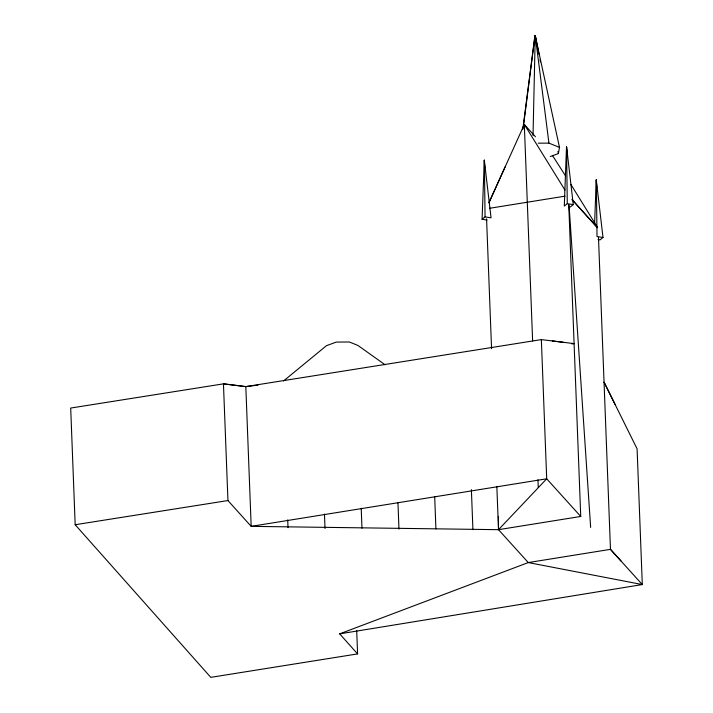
<?xml version="1.0" encoding="UTF-8"?>
<svg xmlns="http://www.w3.org/2000/svg" width="713" height="713" viewBox="0 0 713 713"><rect width="100%" height="100%" fill="white"/><g stroke="black" fill="none" stroke-linecap="round" stroke-linejoin="round"><path stroke-width="1.07" d="M533.03 135.452L535.24 35.65L559.5 147.404L558.395 153.562L550.293 156.521M482.077 219.274L484.305 160.202L491.052 217.83L485.054 216.895L482.077 219.274L487.068 220.059M566.505 147.003L564.295 206.057L567.281 203.668L573.27 204.613L566.594 146.994M594.597 223.632L596.264 179.872L603.002 237.5L600.025 239.889L598.02 239.577M534.875 40.249L535.071 35.65M538.966 54.295L535.338 35.695M523.235 127.894L534.955 35.695M522.763 129.543L534.946 35.757M505.25 166.637L488.913 202.804L524.313 124.445L535.472 136.771M283.569 380.956L326.465 345.68L336.331 342.08L349.379 341.99L357.971 345.475L385.109 364.78M570.293 207.002L573.27 204.613M257.954 385.127L245.816 386.606L223.454 383.852L70.694 408.059L75.177 524.732L210.781 677.35L357.596 653.91L339.673 633.857L528.271 562.566L610.471 549.349L621.085 561.086M339.673 633.857L642.306 584.562L637.092 448.834L604.045 382.141L615.061 404.369M489.475 208.303L565.124 196.137M568.751 204.497L580.739 516.462L498.512 529.679L251.181 526.354L227.946 500.553L223.454 383.852L245.816 386.606L541.354 339.602L574.099 343.604L571.906 343.951M75.177 524.732L227.946 500.553M538.226 143.188L548.939 143.117L559.5 147.404M603.002 237.5L597.013 236.564L596.326 179.881M552.272 340.939L563.19 342.267M485.054 216.895L484.368 160.211M484.279 160.229L484.813 168.01M596.237 179.899L596.772 187.679M552.584 155.684L565.667 176.04M580.739 516.462L546.702 478.797L541.354 339.602M570.89 184.462L596.977 226.574M564.928 189.997L524.313 124.445L532.629 340.966M540.035 59.749L540.463 61.933M557.967 151.379L558.395 153.562M535.24 35.65L548.939 143.117M535.205 35.802L535.41 38.003M569.081 205.602L590.649 527.424M566.559 147.012L566.906 152.573M598.483 237.331L610.471 549.349L642.306 584.562L528.271 562.566L498.512 529.679L496.845 486.382M537.958 479.76L538.262 487.54M486.569 218.829L491.56 348.719M471.382 489.644L472.924 529.706M434.68 496.578L435.919 528.85M397.943 502.407L398.968 529.108M361.206 508.235L361.972 528.262M356.705 630.55L357.596 653.91M324.46 514.055L325.021 528.52M287.722 519.884L288.025 527.673M245.816 386.606L251.181 526.354L546.702 478.797L498.512 529.679L498.405 516.355M566.532 146.985L567.281 203.668M597.432 227.661L571.951 199.524L597.432 227.714"/></g></svg>
